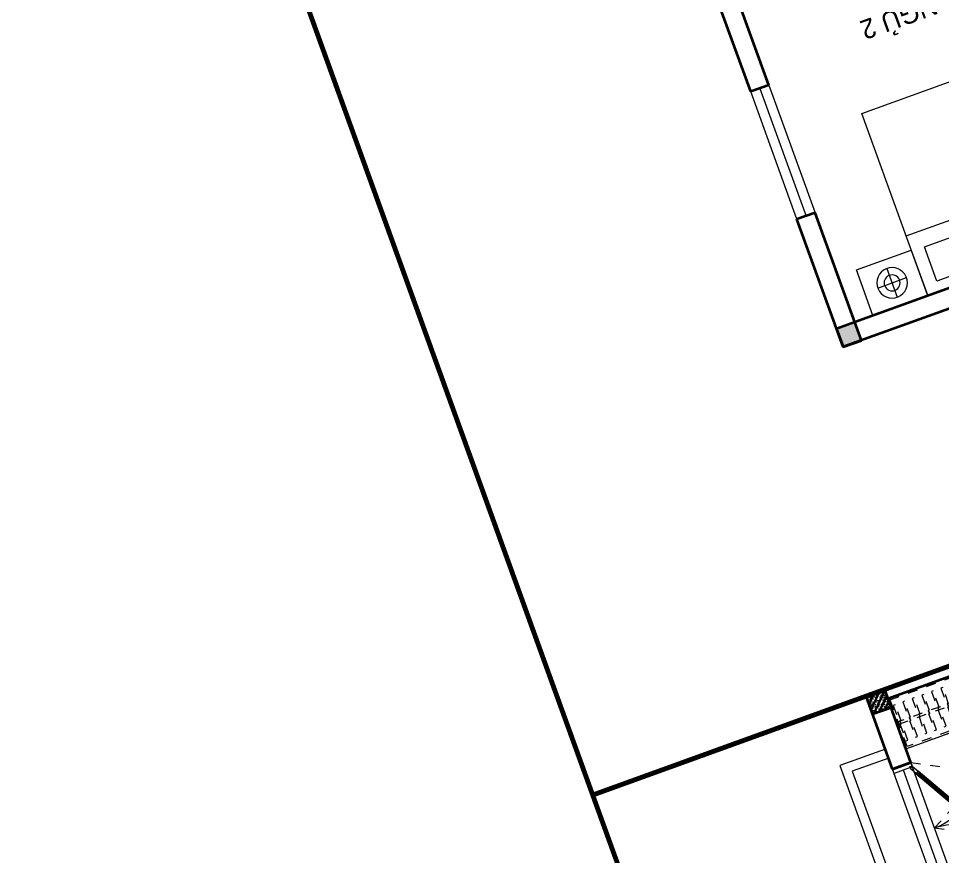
# Model space of a CAD drawing. Header units: metres. Extents: x 568332 to 569219, y 2065964 to 2066430.
# Drawn here: x 568552.55 to 568562.08, y 2066396.71 to 2066405.35 of the extents above; entities that cross this region are included whole.
import ezdxf

# ---------------------------------------------------------------- set-up
doc = ezdxf.new("R2010")
doc.units = ezdxf.units.M
for name, pattern in [('$AUDIT_BAD_LTYPE2', [0]), ('HIDDEN', [0.375, 0.25, -0.125]), ('HIDDEN2', [0.1875, 0.125, -0.0625]), ('X-5M-G-MB PHONGNGU$0$HIDDEN2', [0.1875, 0.125, -0.0625])]:
    doc.linetypes.add(name, pattern=pattern)
doc.layers.get('0').update_dxf_attribs({"linetype": 'CONTINUOUS'})
for name, color, linetype, lineweight in [('-CONCRETE', 1, 'CONTINUOUS', 35), ('-DIM', 9, 'CONTINUOUS', 13), ('-DOOR', 137, 'CONTINUOUS', 9), ('-FURNITURE', 46, 'CONTINUOUS', 9), ('-HATCH', 8, 'CONTINUOUS', 5), ('-LINE1', 7, 'CONTINUOUS', 18), ('-LINE2', 252, 'CONTINUOUS', 9), ('-STEEL1', 1, 'CONTINUOUS', 35), ('-TEXT', 7, 'CONTINUOUS', 15), ('-WALL', 4, 'CONTINUOUS', 35)]:
    doc.layers.add(name, color=color, linetype=linetype, lineweight=lineweight)
doc.layers.add('-RANH GIOI LO DAT', color=12, linetype='CONTINUOUS')
doc.layers.add('APOLIC', color=7, linetype='CONTINUOUS')
doc.styles.add('vnavanth', font='', dxfattribs={"width": 0.8})
doc.styles.get('vnavanth').set_extended_font_data('.VnAvantH')

# ---------------------------------------------------------------- blocks, each defined once
blk = doc.blocks.new('A$C8a974c9c')
for p, q in [((1750.087982669494, 2957.416116623174), (1750.087982669657, 2642.58393779996)), ((1592.671893257969, 2800.000027211493), (1907.504072081182, 2800.000027211652)), ((1342.999452652235, 2500.000027214177), (1342.999452652119, 700.000027214177)), ((1750.087982669345, 242.5839378051005), (1750.087982669549, 557.4161166283138)), ((1592.67189325784, 400.0000272168018), (1907.504072081053, 400.0000272166017))]:
    blk.add_line(p, q)
for points in [[(1999.999452652235, 3100.000027209127), (1500.176512686827, 3100.000027209127), (1500.176512686827, 2500.000027214177), (1999.999452652235, 2500.000027214177)], [(1890.999452652235, 2360.000027214177), (1514.499452652235, 2360.000027214177), (1514.499452652148, 1642.500027214177), (1890.999452652148, 1642.500027214177)], [(1890.99945265209, 840.000027214177), (1514.49945265209, 840.000027214177), (1514.499452652148, 1557.500027214177), (1890.999452652148, 1557.500027214177)], [(1999.999452652119, 100.0000272192265), (1500.17651268671, 100.0000272192265), (1500.17651268671, 700.000027214177), (1999.999452652119, 700.000027214177)]]:
    blk.add_lwpolyline(points, close=True)
blk.add_lwpolyline([(1999.999452652235, 2500.000027214177), (-0.0005473477649502456, 2500.000027214177), (-0.0005473478813655674, 700.000027214177), (1999.999452652119, 700.000027214177), (1999.999452652235, 2500.000027214177)])
for centre, radius in [((1750.087982669561, 2800.000027211581), 157.4160894116067), ((1750.087982669561, 2800.000027211581), 82.41608941160666), ((1750.087982669432, 400.0000272166926), 157.4160894116067), ((1750.087982669432, 400.0000272166926), 82.41608941160666)]:
    blk.add_circle(centre, radius)
blk = doc.blocks.new('A$C5C575821')
at = {"layer": '-CONCRETE'}
h = blk.add_hatch(color=256, dxfattribs=at)
h.dxf.hatch_style = 1
h.paths.add_polyline_path([(-0.00237559899687767, 200.0000000000146), (-0.00237559899687767, 1.455191522836685e-11), (199.9976244010031, 1.455191522836685e-11), (199.9976244010031, 200.0000000000146)])
blk.add_lwpolyline([(-0.00237559899687767, 1.455191522836685e-11), (199.9976244010031, 1.455191522836685e-11), (199.9976244010031, 200.0000000000146), (-0.00237559899687767, 200.0000000000146)], close=True, dxfattribs=at)
blk = doc.blocks.new('M13-T3')
at = {"layer": '-DOOR'}
blk.add_lwpolyline([(200749.9436448765, -554523.3850056924), (200949.9436448765, -554523.3850056924), (200949.9436448765, -555923.3850056924), (200749.9436448765, -555923.3850056924)], close=True, dxfattribs=at)
blk.add_lwpolyline([(200849.9436448765, -555923.3850056924), (200849.9436448766, -554523.3850056924)], dxfattribs=at)
at = {"layer": '-RANH GIOI LO DAT', "linetype": 'HIDDEN', "ltscale": 10, "const_width": 50.00000000000001}
blk.add_lwpolyline([(193949.9436454773, -571133.3551995754), (199964.849449873, -571598.844009161), (204949.9436457157, -566984.6365120411), (204949.9436457157, -549655.9444565773), (193949.9436454773, -549655.9444568157)], close=True, dxfattribs=at)
at = {"layer": '-WALL'}
for p, q in [((198049.9436454773, -553123.3850056299), (200949.9436448768, -553123.38500563)), ((200949.9436448768, -553123.38500563), (200949.9436448768, -554523.3850056924)), ((198049.9436454773, -553323.3850056594), (200749.9436448765, -553323.385005759)), ((200749.9436448765, -553323.385005759), (200749.9436448765, -554523.3850056924)), ((200749.9436448765, -554523.3850056924), (200949.9436448768, -554523.3850056924)), ((200749.9436448765, -555923.3850056924), (200949.9436448765, -555923.3850056924)), ((200749.9436448765, -555923.3850056924), (200749.9436448765, -557123.3850056258)), ((200949.9436448765, -555923.3850056924), (200949.9436448765, -557573.629220049))]:
    blk.add_line(p, q, dxfattribs=at)
at = {"layer": '-FURNITURE', "xscale": -1, "rotation": 270}
blk.add_blockref('A$C8a974c9c', (197449.9436176673, -555323.3844583393), dxfattribs=at)
at = {"layer": '-WALL'}
blk.add_blockref('A$C5C575821', (200749.9460204758, -553323.3850056313), dxfattribs=at)
at = {"layer": '-TEXT', "color": 2, "style": 'vnavanth'}
blk.add_text('p.ngñ 2', height=199.9591899200177, dxfattribs=at).set_placement((198591.36164084, -556222.610956226))
blk = doc.blocks.new('*U189')
at = {"linetype": 'X-5M-G-MB PHONGNGU$0$HIDDEN2'}
for points in [[(0, 600.0000000004657), (0, 0), (1636.196318366162, -5.568266151489479e-10), (1636.196318366162, 599.9999999999088)], [(1616.196318366162, 579.9996613718355), (1616.196318366162, 19.99966137183562), (20, 20.00000000046566), (20, 580.0000000004657)], [(1616.196318366162, 286.6991212949177), (1616.196318366162, 313.0991212948245), (20, 313.0991212953813), (19.99999859370291, 286.6991212952417)], [(113.7817614636733, 319.1750910408318), (109.4317788550979, 319.1750910408318), (109.4317788550979, 280.441767644881), (113.7817614636733, 280.441767644881)], [(227.7817614636733, 319.1750910407849), (223.4317788550979, 319.1750910407849), (223.4317788550979, 280.4417676448341), (227.7817614636733, 280.4417676448341)], [(341.7817614636733, 319.175091040738), (337.4317788550979, 319.175091040738), (337.4317788550979, 280.4417676447872), (341.7817614636733, 280.4417676447872)], [(455.7817614636733, 319.1750910406911), (451.4317788550979, 319.1750910406911), (451.4317788550979, 280.4417676447403), (455.7817614636733, 280.4417676447403)], [(569.7817614636733, 319.1750910406442), (565.431778855098, 319.1750910406442), (565.431778855098, 280.4417676446934), (569.7817614636733, 280.4417676446934)], [(683.7817614636733, 319.1750910405973), (679.431778855098, 319.1750910405973), (679.431778855098, 280.4417676446465), (683.7817614636733, 280.4417676446465)], [(797.7817614636733, 319.1750910405504), (793.431778855098, 319.1750910405504), (793.431778855098, 280.4417676445996), (797.7817614636733, 280.4417676445996)], [(911.7817614636733, 319.1750910405035), (907.431778855098, 319.1750910405035), (907.431778855098, 280.4417676445527), (911.7817614636733, 280.4417676445527)], [(1025.781761463673, 319.1750910404566), (1021.431778855098, 319.1750910404566), (1021.431778855098, 280.4417676445057), (1025.781761463673, 280.4417676445057)], [(1139.781761463673, 319.1750910404097), (1135.431778855098, 319.1750910404097), (1135.431778855098, 280.4417676444588), (1139.781761463673, 280.4417676444588)], [(1253.781761463673, 319.1750910403628), (1249.431778855098, 319.1750910403628), (1249.431778855098, 280.4417676444119), (1253.781761463673, 280.4417676444119)], [(1367.781761463673, 319.1750910403159), (1363.431778855098, 319.1750910403159), (1363.431778855098, 280.441767644365), (1367.781761463673, 280.441767644365)], [(1481.781761463673, 319.175091040269), (1477.431778855098, 319.175091040269), (1477.431778855098, 280.4417676443181), (1481.781761463673, 280.4417676443181)], [(1595.781761463673, 319.175091040222), (1591.431778855098, 319.175091040222), (1591.431778855098, 280.4417676442712), (1595.781761463673, 280.4417676442712)]]:
    blk.add_lwpolyline(points, close=True, dxfattribs=at)
for points in [[(122.2409142897814, 313.1103512093413), (122.2409142897814, 515.2497102723445), (100.1765458012815, 515.2497102723445), (100.1765458012815, 313.1103512093413)], [(236.2409142897814, 313.1103512092944), (236.2409142897814, 515.2497102722975), (214.1765458012815, 515.2497102722975), (214.1765458012815, 313.1103512092944)], [(350.2409142897814, 313.1103512092475), (350.2409142897814, 515.2497102722507), (328.1765458012815, 515.2497102722507), (328.1765458012815, 313.1103512092475)], [(464.2409142897814, 313.1103512092006), (464.2409142897814, 515.2497102722037), (442.1765458012815, 515.2497102722037), (442.1765458012815, 313.1103512092006)], [(578.2409142897814, 313.1103512091537), (578.2409142897814, 515.2497102721569), (556.1765458012815, 515.2497102721569), (556.1765458012815, 313.1103512091537)], [(692.2409142897814, 313.1103512091068), (692.2409142897814, 515.24971027211), (670.1765458012815, 515.24971027211), (670.1765458012815, 313.1103512091068)], [(806.2409142897814, 313.1103512090599), (806.2409142897814, 515.249710272063), (784.1765458012815, 515.249710272063), (784.1765458012815, 313.1103512090599)], [(920.2409142897814, 313.110351209013), (920.2409142897814, 515.2497102720162), (898.1765458012815, 515.2497102720162), (898.1765458012815, 313.110351209013)], [(1034.240914289781, 313.1103512089661), (1034.240914289781, 515.2497102719692), (1012.176545801281, 515.2497102719692), (1012.176545801281, 313.1103512089661)], [(1148.240914289781, 313.1103512089192), (1148.240914289781, 515.2497102719224), (1126.176545801281, 515.2497102719224), (1126.176545801281, 313.1103512089192)], [(1262.240914289781, 313.1103512088723), (1262.240914289781, 515.2497102718754), (1240.176545801281, 515.2497102718754), (1240.176545801281, 313.1103512088723)], [(1376.240914289781, 313.1103512088254), (1376.240914289781, 515.2497102718285), (1354.176545801281, 515.2497102718285), (1354.176545801281, 313.1103512088254)], [(1490.240914289781, 313.1103512087785), (1490.240914289781, 515.2497102717816), (1468.176545801281, 515.2497102717816), (1468.176545801281, 313.1103512087785)], [(1604.240914289781, 313.1103512087315), (1604.240914289781, 515.2497102717347), (1582.176545801281, 515.2497102717347), (1582.176545801281, 313.1103512087315)], [(100.1765458012815, 286.7103512094345), (100.1765458012815, 92.0852110228024), (122.2409142897814, 92.0852110228024), (122.2409142897814, 286.7103512094345)], [(214.1765458012815, 286.7103512093876), (214.1765458012815, 92.08521102275549), (236.2409142897814, 92.08521102275549), (236.2409142897814, 286.7103512093876)], [(328.1765458012815, 286.7103512093407), (328.1765458012815, 92.08521102270858), (350.2409142897814, 92.08521102270858), (350.2409142897814, 286.7103512093407)], [(442.1765458012815, 286.7103512092938), (442.1765458012815, 92.08521102266168), (464.2409142897814, 92.08521102266168), (464.2409142897814, 286.7103512092938)], [(556.1765458012815, 286.7103512092469), (556.1765458012815, 92.08521102261477), (578.2409142897814, 92.08521102261477), (578.2409142897814, 286.7103512092469)], [(670.1765458012815, 286.7103512092), (670.1765458012815, 92.08521102256786), (692.2409142897814, 92.08521102256786), (692.2409142897814, 286.7103512092)], [(784.1765458012815, 286.7103512091531), (784.1765458012815, 92.08521102252095), (806.2409142897814, 92.08521102252095), (806.2409142897814, 286.7103512091531)], [(898.1765458012815, 286.7103512091062), (898.1765458012815, 92.08521102247404), (920.2409142897814, 92.08521102247404), (920.2409142897814, 286.7103512091062)], [(1012.176545801281, 286.7103512090592), (1012.176545801281, 92.08521102242715), (1034.240914289781, 92.08521102242715), (1034.240914289781, 286.7103512090592)], [(1126.176545801281, 286.7103512090123), (1126.176545801281, 92.08521102238024), (1148.240914289781, 92.08521102238024), (1148.240914289781, 286.7103512090123)], [(1240.176545801281, 286.7103512089654), (1240.176545801281, 92.08521102233333), (1262.240914289781, 92.08521102233333), (1262.240914289781, 286.7103512089654)], [(1354.176545801281, 286.7103512089186), (1354.176545801281, 92.08521102228642), (1376.240914289781, 92.08521102228642), (1376.240914289781, 286.7103512089186)], [(1468.176545801281, 286.7103512088717), (1468.176545801281, 92.0852110222395), (1490.240914289781, 92.0852110222395), (1490.240914289781, 286.7103512088717)], [(1582.176545801281, 286.7103512088247), (1582.176545801281, 92.0852110221926), (1604.240914289781, 92.0852110221926), (1604.240914289781, 286.7103512088247)]]:
    blk.add_lwpolyline(points, dxfattribs=at)
blk = doc.blocks.new('*U158')
at = {"ltscale": 0.3}
for points in [[(883.1181818181984, 0, 0.4142135623730951), (50, 833.1181818181983, 0.4142135623730951)], [(883.1181818181987, 0, -0.4142135623730951), (1672, 788.8818181818017, -0.4142135623730951)]]:
    blk.add_lwpolyline(points, format="xyb", dxfattribs=at)
for points in [[(687.4155762849338, 368.012054553767), (136.6025403784439, 50.00000000000001)], [(684.8989694308187, 366.5590909090992), (704.8989694308187, 331.9180747577217), (791.5015098092625, 381.9180747577217), (771.5015098092625, 416.5590909090993), (684.8989694308187, 366.5590909090992)], [(1075.410845249347, 344.4409090909007), (1055.410845249347, 309.7998929395233), (968.8083048709033, 359.7998929395233), (988.8083048709033, 394.4409090909007), (1075.410845249347, 344.4409090909007)], [(1072.894238395232, 345.8938727355685), (1585.397459621556, 50)], [(136.6025403784439, 50.00000000000001), (156.6025403784439, 15.35898384862247), (70, -34.64101615137755), (50, 0), (136.6025403784439, 50.00000000000001)], [(1585.397459621556, 50), (1565.397459621556, 15.35898384862253), (1652, -34.64101615137747), (1672, 0), (1585.397459621556, 50)]]:
    blk.add_lwpolyline(points)
for points in [[(579.4118712052259, 338.2993408026529), (726.3065162308206, 423.1090036506945), (740.4414600388276, 398.6265628130954), (715.9590192012537, 384.491619005103), (704.651064154851, 404.0775716751773), (582.2388599668302, 333.4028526351281)], [(0, 0), (50, 0), (50, -40), (60, -40), (60, -245.9999999543969), (0, -245.9999999543969)], [(1722, 0), (1672, 0), (1672, -40), (1662, -40), (1662, -245.9999999543969), (1722, -245.9999999543969)]]:
    blk.add_lwpolyline(points, close=True)
at = {"layer": 'APOLIC', "linetype": '$AUDIT_BAD_LTYPE2'}
for p, q in [((146.6025403784439, 32.67949192431124), (694.8989694308187, 349.2385828334104)), ((704.8989694308187, 331.9180747577217), (156.6025403784439, 15.35898384862247)), ((1055.410845249347, 309.7998929395233), (1565.397459621556, 15.35898384862253)), ((1575.397459621556, 32.67949192431115), (1065.410845249347, 327.1204010152119))]:
    blk.add_line(p, q, dxfattribs=at)
blk = doc.blocks.new('18x35')
at = {"layer": '-HATCH'}
h = blk.add_hatch(dxfattribs=at)
h.set_pattern_fill('CHAU-01', color=256, scale=10, angle=-1.272221872585407e-14, pattern_type=2)
h.set_pattern_definition([(49.99999999999999, (0, 0), (71.72601826007535, -6.275213498259527), [7.5, -82.5]), (355, (0, 0), (-13.87513336129999, 75.21921337000119), [6, -66]), (100.4514, (5.977167999997619, -0.5229339999999638), (57.85093817140217, 68.94395420609534), [6.374019000000001, -70.1142112]), (46.18419999999998, (0, 20), (106.7241048625644, -16.55190143290183), [11.25, -123.75]), (96.63559999999998, (8.89367449999554, 18.62066930000003), (93.46627055487036, 97.41178709004416), [9.561028799999994, -105.1713]), (351.1842, (0, 20), (93.46619451336275, 97.41186009253245), [9, -99]), (20.99999999999998, (10, 15), (59.69070521184616, -40.2618890665339), [7.5, -82.5]), (326.0000000000001, (10, 15), (24.33153319215819, 72.5150045046853), [6, -66]), (71.45139999999999, (14.97422329999972, 11.64483940000002), (84.022262858149, 32.25304967099522), [6.374019000000001, -70.1142112]), (37.49999999999998, (0, 0), (1.215985531729074, 33.28938538313115), [0, -65.19999999999999, 0, -67, 0, -66.25]), (7.499999999999987, (0, 0), (26.30695374421487, 39.44117118823602), [0, -38.2, 0, -63.7, 0, -25.25]), (327.5, (-22.30000000000291, 0), (53.3822436172409, -2.255487173437988), [0, -25, 0, -78, 0, -103.5]), (317.5, (-32.30000000000291, 0), (58.31861693423862, 10.01049823323176), [0, -32.5, 0, -51.8, 0, -73.5]), (44.99999999999999, (0, 0), (-30.05203820042826, 30.05203820042828), []), (44.99999999999999, (0, 12.25), (-30.05203820042826, 30.05203820042828), [])])
h.paths.add_polyline_path([(96508.03118051568, 47993.04977023201), (96508.03118051568, 47793.04977023201), (96708.03118051568, 47793.04977023201), (96708.03118051568, 47993.04977023201)])
at = {"layer": '-STEEL1'}
blk.add_lwpolyline([(96508.03118051568, 47793.04977023201), (96708.03118051568, 47793.04977023201), (96708.03118051568, 47993.04977023201), (96508.03118051568, 47993.04977023201)], close=True, dxfattribs=at)
blk = doc.blocks.new('M1-T3')
at = {"layer": '-CONCRETE', "color": 1, "linetype": 'HIDDEN', "ltscale": 10, "const_width": 50}
blk.add_lwpolyline([(191581.7177010371, 50951.98888872014), (197581.6939540912, 50951.98888872005), (197581.7429788466, 30952.01227472891), (191581.7667257926, 30952.01227472891)], close=True, dxfattribs=at)
at = {"layer": '-DOOR'}
for p, q in [((195381.8478786653, 34151.64109416441), (196781.8478786653, 34151.64109416441)), ((195430.6283664702, 34051.64109416441), (196733.0673908604, 34051.64109416441)), ((195381.8478786653, 33951.64109416441), (196781.8478786653, 33951.64109416441))]:
    blk.add_line(p, q, dxfattribs=at)
at = {"layer": '-FURNITURE'}
blk.add_lwpolyline([(196931.6649500865, 34151.88665804295), (196931.7217102849, 38551.57990816816), (197481.7223032412, 38551.57990806292), (197481.6655430428, 34151.88665793771)], close=True, dxfattribs=at)
at = {"layer": '-LINE1', "lineweight": 18}
blk.add_lwpolyline([(191581.7411493842, 50951.93153578669), (197581.7174024383, 50951.9315357866), (197581.7664271937, 30951.95492153367), (191581.7901741396, 30951.95492153367)], close=True, dxfattribs=at)
at = {"layer": '-LINE1'}
for points in [[(197001.2798604981, 33951.85649522614), (197001.2798604979, 33451.85649522614), (195161.2798604981, 33452.14936884295), (195161.2798604981, 33952.14936884289)], [(196901.2798604981, 33951.85649522614), (196901.2798604979, 33551.85649522614), (195261.2798604981, 33552.14936884295), (195261.2798604981, 33952.14936884295)]]:
    blk.add_lwpolyline(points, dxfattribs=at)
at = {"layer": '-LINE2', "linetype": 'HIDDEN2', "ltscale": 10}
for p, q in [((196063.8656170245, 34151.64109416441), (195903.4768728305, 34451.64109416441)), ((196063.8656170245, 34151.64109416441), (196224.2543612185, 34451.64109416441)), ((196781.8478786653, 34151.81723988849), (196621.4591344713, 34451.81723988849))]:
    blk.add_line(p, q, dxfattribs=at)
at = {"layer": '-WALL'}
for p, q in [((197581.7223051229, 48951.83150561327), (197581.7581737287, 33951.64109416441)), ((197481.761238154, 34151.64109416441), (197482.0724672841, 38451.69380030864)), ((196781.8478786653, 34151.64109416441), (196781.8478786653, 33951.64109416441)), ((196781.8478786653, 34151.64109416441), (197481.761238154, 34151.64109416441)), ((196781.8478786653, 33951.64109420149), (196781.8478786653, 34151.64109416441)), ((196781.8478786653, 33951.64109416441), (197581.7581737287, 33951.64109416441))]:
    blk.add_line(p, q, dxfattribs=at)
at = {"layer": '-DOOR', "xscale": -0.8130081300813009, "yscale": 0.8130081300813009, "zscale": 0.8130081300813009}
blk.add_blockref('*U158', (196781.8478786653, 34151.64109416441), dxfattribs=at)
at = {"layer": '-FURNITURE', "extrusion": (0, 0, -1), "xscale": 0.916666666665974, "yscale": 0.916666666665974, "zscale": -0.916666666665974, "rotation": 270}
blk.add_blockref('*U189', (-197481.7501113651, 35651.73328310555), dxfattribs=at)
at = {"layer": '-STEEL1'}
blk.add_blockref('18x35', (100874.0412875377, -13841.29724852786), dxfattribs=at)

msp = doc.modelspace()

# ---------------------------------------------------------------- block references
at = {"layer": '-WALL', "color": 2, "true_color": 0xf1eb1f, "xscale": 0.001, "yscale": 0.001, "zscale": 0.001, "rotation": 199.884278854094}
msp.add_blockref('M13-T3', (568938.151205171, 2065950.165301126), dxfattribs=at)

# ---------------------------------------------------------------- next in the draw order: block references
at = {"layer": '-DIM', "xscale": -0.001, "yscale": 0.001, "zscale": 0.001, "rotation": 289.8844193008641}
msp.add_blockref('M1-T3', (568596.5658844328, 2066201.014112242), dxfattribs=at)

doc.saveas('drawing.dxf')
